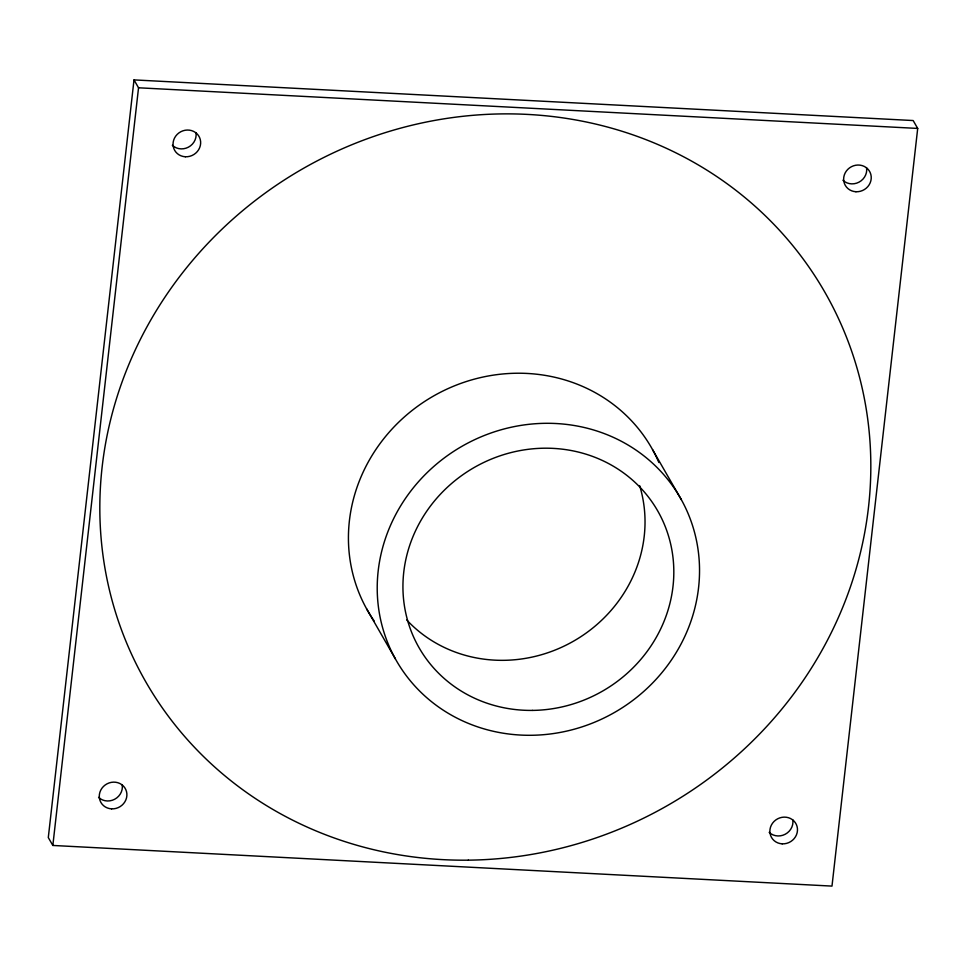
<?xml version="1.0" encoding="UTF-8"?>
<svg xmlns="http://www.w3.org/2000/svg" width="966" height="966" viewBox="0 0 966 966"><rect width="100%" height="100%" fill="white"/><g stroke="black" fill="none" stroke-linecap="round" stroke-linejoin="round"><path stroke-width="1.45" d="M134.008 79.9L48.3 837.57L52.84 845.455L831.992 886.1L917.7 128.43L913.16 120.545L134.008 79.9L138.536 87.785L52.84 845.455M138.536 87.785L917.7 128.43M652.557 449.625L681.356 499.7A163.64 153.377 -29.9 0 1 531.264 735.283A163.64 153.377 -29.9 0 1 402.496 502.912A163.64 153.377 -29.9 0 1 681.356 499.7M366.597 608.809L395.396 658.897M374.168 620.993A163.64 153.377 -29.9 0 1 435.231 395.058A163.64 153.377 -29.9 0 1 658.872 462.497M639.637 485.608A137.546 128.925 -29.9 0 1 574.021 640.881A137.546 128.925 -29.9 0 1 406.734 619.979M122.211 784.851A14.031 13.15 -29.9 0 1 114.664 799.256A14.031 13.15 -29.9 0 1 98.568 797.373M866.562 167.734A14.031 13.15 -29.9 0 1 859.015 182.151A14.031 13.15 -29.9 0 1 842.92 180.268M792.796 819.832A14.031 13.15 -29.9 0 1 785.249 834.238A14.031 13.15 -29.9 0 1 769.165 832.366M195.977 132.753A14.031 13.15 -29.9 0 1 188.418 147.17A14.031 13.15 -29.9 0 1 172.334 145.286M468.317 860.163A391.459 366.911 -29.9 0 0 827.355 296.634A391.459 366.911 -29.9 0 0 160.284 304.302A391.459 366.911 -29.9 0 0 468.317 860.163M532.399 710.408A137.546 128.925 -29.9 0 0 658.546 512.403A137.546 128.925 -29.9 0 0 424.171 515.095A137.546 128.925 -29.9 0 0 532.399 710.408M855.936 191.739A14.031 13.15 -29.9 0 0 870.088 172.334A14.031 13.15 -29.9 0 0 846.313 171.091A14.031 13.15 -29.9 0 0 855.936 191.739M782.17 843.837A14.031 13.15 -29.9 0 0 796.322 824.421A14.031 13.15 -29.9 0 0 772.546 823.189A14.031 13.15 -29.9 0 0 782.17 843.837M111.585 808.856A14.031 13.15 -29.9 0 0 125.737 789.439A14.031 13.15 -29.9 0 0 101.961 788.196A14.031 13.15 -29.9 0 0 111.585 808.856M185.339 156.758A14.031 13.15 -29.9 0 0 199.503 137.353A14.031 13.15 -29.9 0 0 175.715 136.109A14.031 13.15 -29.9 0 0 185.339 156.758"/></g></svg>
